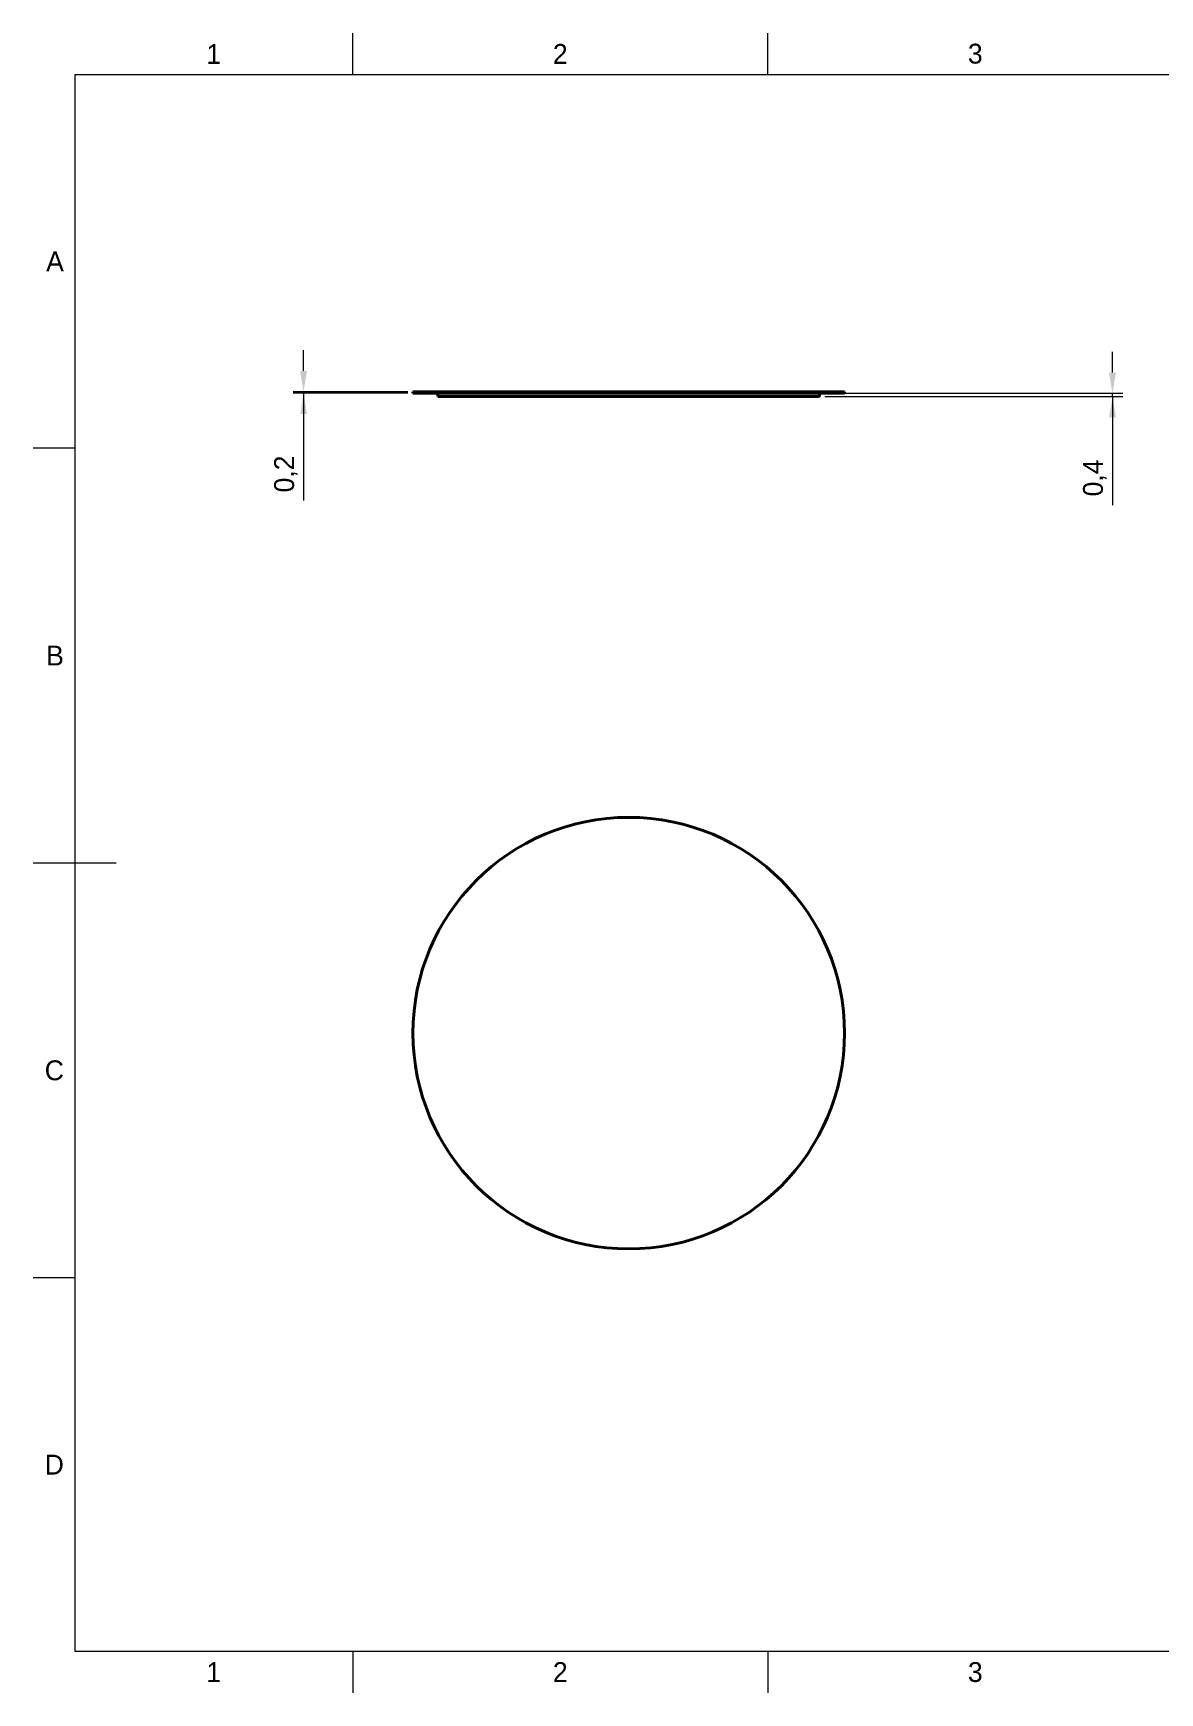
# Model space of a CAD drawing. Header units: millimetres. Extents: x 15 to 292, y 5 to 205.
# Drawn here: x 15 to 150.7, y 5 to 205 of the extents above; entities that cross this region are included whole.
import ezdxf

# ---------------------------------------------------------------- set-up
doc = ezdxf.new("R2010")
doc.units = ezdxf.units.MM
for name, color, linetype in [('Annotations', 7, 'Continuous'), ('Border', 7, 'Continuous'), ('Geometries', 7, 'Continuous')]:
    doc.layers.add(name, color=color, linetype=linetype)
doc.styles.add('Shapr0', font='txt', dxfattribs={"height": 2.3925})
doc.styles.add('Shapr2', font='txt', dxfattribs={"height": 2.3925})
doc.dimstyles.new('ISO-25', dxfattribs={"dimtxt": 2.5, "dimasz": 2.5, "dimexe": 1.25, "dimexo": 0.625, "dimtad": 1, "dimtxsty": 'Standard', "dimcen": 2.5, "dimadec": 0, "dimazin": 0, "dimtfac": 1, "dimtmove": 0, "dimatfit": 3, "dimfxl": 1, "dimarcsym": 0})

# ---------------------------------------------------------------- blocks, each defined once
blk = doc.blocks.new('*D2')
at = {"layer": 'Annotations', "color": 0, "linetype": 'Continuous', "lineweight": 15}
for p, q in [((145.03, 164.1), (145.03, 166.6)), ((110.38, 161.6), (146.28, 161.6)), ((110.38, 161.2), (146.28, 161.2)), ((145.03, 161.2), (145.03, 161.6)), ((145.03, 161.2), (145.03, 148.14)), ((145.03, 158.7), (145.03, 156.2))]:
    blk.add_line(p, q, dxfattribs=at)
at = {"layer": 'Annotations', "color": 0}
for points in [[(144.61, 164.1), (145.45, 164.1), (145.03, 161.6)], [(145.45, 158.7), (144.61, 158.7), (145.03, 161.2)]]:
    blk.add_solid(points, dxfattribs=at)
at = {"layer": 'Defpoints', "color": 0}
for p in [(109.75, 161.6), (109.75, 161.2), (145.03, 161.6)]:
    blk.add_point(p, dxfattribs=at)
at = {"layer": 'Annotations', "color": 0, "lineweight": 15, "insert": (142.9, 151.4), "char_height": 2.393, "attachment_point": 5, "rotation": 90, "style": 'Shapr2'}
blk.add_mtext('\\A1;0,4', dxfattribs=at)
blk = doc.blocks.new('*D3')
at = {"layer": 'Annotations', "color": 0, "linetype": 'Continuous', "lineweight": 15}
for p, q in [((47.57, 164.3), (47.57, 166.8)), ((60.12, 161.8), (46.32, 161.8)), ((60.12, 161.6), (46.32, 161.6)), ((47.57, 161.8), (47.57, 161.6)), ((47.57, 161.6), (47.57, 148.67)), ((47.57, 159.1), (47.57, 156.6))]:
    blk.add_line(p, q, dxfattribs=at)
at = {"layer": 'Annotations', "color": 0}
for points in [[(47.16, 164.3), (47.99, 164.3), (47.57, 161.8)], [(47.99, 159.1), (47.16, 159.1), (47.57, 161.6)]]:
    blk.add_solid(points, dxfattribs=at)
at = {"layer": 'Defpoints', "color": 0}
for p in [(47.57, 161.6), (60.75, 161.8), (60.75, 161.6)]:
    blk.add_point(p, dxfattribs=at)
at = {"layer": 'Annotations', "color": 0, "lineweight": 15, "insert": (45.45, 151.88), "char_height": 2.393, "attachment_point": 5, "rotation": 90, "style": 'Shapr2'}
blk.add_mtext('\\A1;0,2', dxfattribs=at)

msp = doc.modelspace()

# ---------------------------------------------------------------- linework, layer by layer
at = {"layer": 'Border', "linetype": 'Continuous', "lineweight": 15}
for p, q in [((53.5, 200), (53.5, 205)), ((103.5, 200), (103.5, 205)), ((287, 200), (20, 200)), ((20, 200), (20, 10)), ((20, 155), (15, 155)), ((25, 105), (15, 105)), ((20, 55), (15, 55)), ((20, 10), (287, 10)), ((53.5, 10), (53.5, 5)), ((103.5, 10), (103.5, 5))]:
    msp.add_line(p, q, dxfattribs=at)
at = {"layer": 'Geometries', "linetype": 'Continuous', "lineweight": 40}
for p, q in [((60.75, 161.8), (60.75, 161.6)), ((60.75, 161.8), (112.75, 161.8)), ((60.75, 161.6), (63.75, 161.6)), ((63.75, 161.2), (63.75, 161.6)), ((63.75, 161.6), (109.75, 161.6)), ((109.75, 161.2), (63.75, 161.2)), ((109.75, 161.2), (109.75, 161.6)), ((109.75, 161.6), (112.75, 161.6)), ((112.75, 161.8), (112.75, 161.6))]:
    msp.add_line(p, q, dxfattribs=at)
msp.add_circle((86.75, 84.5), 26, dxfattribs=at)

# ---------------------------------------------------------------- texts
at = {"layer": 'Border', "linetype": 'Continuous', "lineweight": 15, "char_height": 2.393, "width": 2.3925, "style": 'Shapr0'}
for s, insert, attachment_point in [('1', (36.75, 201.304), 8), ('2', (78.5, 201.304), 8), ('3', (128.5, 201.304), 8), ('A', (18.696, 177.5), 6), ('B', (18.696, 130), 6), ('C', (18.696, 80), 6), ('D', (18.696, 32.5), 6), ('1', (36.75, 8.696), 2), ('2', (78.5, 8.696), 2), ('3', (128.5, 8.696), 2)]:
    msp.add_mtext(s, dxfattribs=dict(at, insert=insert, attachment_point=attachment_point))

# ---------------------------------------------------------------- dimensions: what is measured, and where the dimension line sits
at = {"layer": 'Annotations', "linetype": 'Continuous', "lineweight": 15}
for base, p1, p2, picture, middle in [((47.572, 161.6), (60.75, 161.8), (60.75, 161.6), '*D3', (47.572, 151.879)), ((145.029, 161.6), (109.75, 161.2), (109.75, 161.6), '*D2', (145.029, 151.404))]:
    dim = msp.add_linear_dim(base=base, p1=p1, p2=p2, angle=90, dimstyle='ISO-25', override={"dimscale": 1, "dimgap": 0.7, "dimdec": 2, "dimlfac": 1, "dimrnd": 0.01, "dimzin": 8, "dimdsep": 44, "dimtxsty": 'Shapr2', "dimse1": 0, "dimse2": 0, "dimadec": 2, "dimtol": 0, "dimlim": 0, "dimtp": 0, "dimtm": 0, "dimtfac": 0.6, "dimtdec": 8, "dimfrac": 2, "dimtolj": 1, "dimlwd": 15, "dimlwe": 15}, dxfattribs=at)
    dim.commit()
    dim.dimension.update_dxf_attribs({"geometry": picture, "text_midpoint": middle, "dimtype": 160})

doc.saveas('drawing.dxf')
